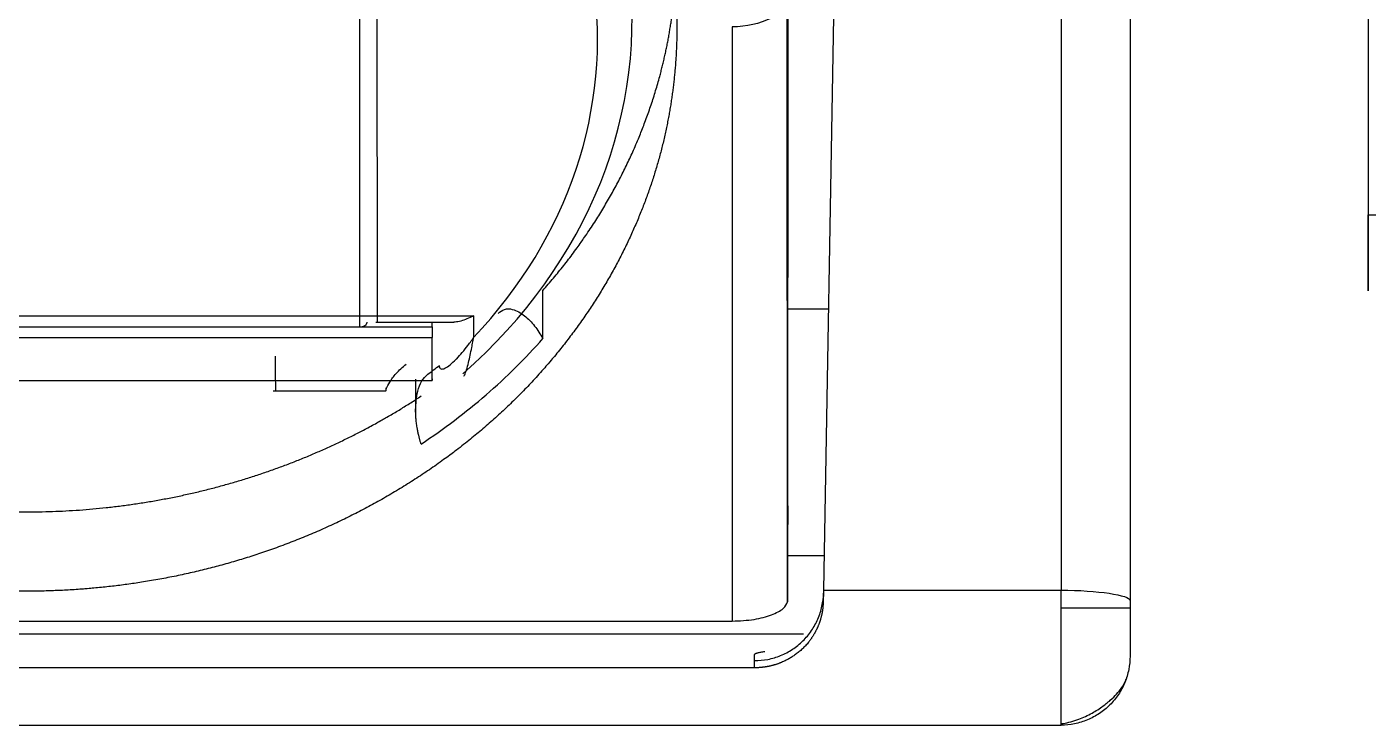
# Model space of a CAD drawing. Header units: millimetres. Extents: x 0 to 2520, y 0 to 1796.
# Drawn here: x 1026.11 to 1045.56, y 524.98 to 535.1 of the extents above; entities that cross this region are included whole.
import ezdxf

# ---------------------------------------------------------------- set-up
doc = ezdxf.new("R2010")
doc.units = ezdxf.units.MM
doc.header["$LTSCALE"] = 50

msp = doc.modelspace()

# ---------------------------------------------------------------- linework, layer by layer
at = {"color": 7, "linetype": 'Continuous'}
for p, q in [((1045.563, 540.683), (1045.563, 531.277)), ((1045.563, 539.846), (1045.563, 532.377)), ((1037.84, 537.03), (1037.663, 526.935)), ((1041.109, 537.03), (1041.109, 526.935)), ((1042.109, 536.9), (1042.109, 526.783)), ((1031.187, 535.77), (1031.188, 530.913)), ((1030.938, 530.753), (1030.937, 535.682)), ((1037.139, 526.767), (1037.137, 535.503)), ((1036.337, 535.103), (1036.339, 526.486)), ((1045.563, 531.277), (1045.563, 532.377)), ((1045.563, 532.377), (1045.563, 532.377)), ((1045.563, 532.377), (1045.765, 532.377)), ((1033.595, 530.584), (1033.595, 531.281)), ((1045.563, 531.277), (1045.563, 531.277)), ((1019.588, 530.913), (1032.588, 530.913)), ((1031.188, 530.913), (1032.588, 530.913)), ((1032.588, 530.913), (1032.588, 530.596)), ((1037.734, 531.009), (1037.145, 531.009)), ((1020.188, 530.754), (1031.988, 530.753)), ((1030.938, 530.753), (1031.988, 530.753)), ((1031.038, 530.822), (1031.038, 530.804)), ((1031.038, 530.822), (1031.038, 530.804)), ((1031.17, 530.822), (1032.303, 530.822)), ((1031.188, 530.822), (1032.303, 530.822)), ((1031.988, 530.753), (1031.988, 530.822)), ((1031.988, 530.753), (1031.988, 530.822)), ((1031.988, 530.753), (1031.988, 530.596)), ((1031.988, 530.753), (1031.988, 530.596)), ((1020.188, 530.596), (1031.988, 530.596)), ((1020.188, 530.596), (1031.988, 530.596)), ((1020.188, 529.977), (1031.988, 529.977)), ((1020.188, 529.977), (1031.988, 529.977)), ((1031.748, 529.996), (1031.747, 529.498)), ((1029.681, 529.826), (1031.317, 529.826)), ((1037.672, 527.431), (1037.143, 527.431)), ((1037.142, 527.086), (1037.142, 527.086)), ((1037.663, 526.935), (1041.109, 526.935)), ((1041.109, 526.677), (1041.109, 526.935)), ((1041.109, 524.977), (1041.109, 526.677)), ((1015.839, 526.486), (1036.339, 526.486)), ((1037.375, 526.297), (1014.843, 526.297)), ((1036.661, 525.809), (1036.663, 525.913)), ((1036.661, 525.809), (1015.557, 525.809)), ((1011.109, 524.977), (1041.109, 524.977))]:
    msp.add_line(p, q, dxfattribs=at)
for centre, major_axis, ratio, start_param, end_param in [((1026.087, 535.203), (-8.8, 0.004), 0.841313, 2.376512, 3.261317), ((1026.087, 535.203), (-8.8, 0.004), 0.841313, 2.376512, 3.261317), ((1026.087, 534.931), (-8.3, 0.004), 0.839824, 2.47102, 3.262902), ((1026.087, 534.931), (-8.3, 0.004), 0.839824, 2.47102, 3.262902), ((1031.188, 531.022), (0, 0.2), 0.00029, 2.146751, 3.142164), ((1030.938, 530.804), (0.1, 0), 0.500683, 4.712054, 6.28285), ((1026.089, 536), (9, -0.005), 0.866027, 5.418177, 5.443324), ((1031.988, 532.003), (0, 2.1), 0.00029, 3.442127, 3.665187), ((1031.988, 532.003), (0, 2.1), 0.00029, 3.442127, 3.665187)]:
    msp.add_ellipse(centre, major_axis=major_axis, ratio=ratio, start_param=start_param, end_param=end_param, dxfattribs=at)
for points, degree, knots in [([(1033.004, 540.678), (1033.553, 540.167), (1033.996, 539.581), (1034.52, 538.887), (1034.873, 538.115), (1035.212, 537.375), (1035.379, 536.592), (1035.537, 535.854), (1035.537, 535.103)], 2, [0, 0, 0, 0.215994, 0.215994, 0.477329, 0.477329, 0.738665, 0.738665, 1, 1, 1]), ([(1035.288, 534.383), (1035.294, 534.406), (1035.307, 534.453), (1035.325, 534.525), (1035.342, 534.596), (1035.359, 534.668), (1035.375, 534.741), (1035.39, 534.814), (1035.405, 534.887), (1035.418, 534.96), (1035.431, 535.034), (1035.443, 535.107), (1035.455, 535.181), (1035.465, 535.255), (1035.474, 535.319), (1035.481, 535.373), (1035.486, 535.416), (1035.491, 535.459), (1035.495, 535.496), (1035.498, 535.52), (1035.498, 535.529)], 3, [0, 0, 0, 0, 0.063586, 0.127179, 0.190784, 0.254405, 0.318047, 0.381713, 0.445408, 0.509137, 0.572903, 0.636711, 0.700565, 0.764469, 0.828428, 0.86563, 0.902717, 0.939689, 0.976549, 1, 1, 1, 1]), ([(1035.537, 535.103), (1035.537, 534.352), (1035.38, 533.613), (1035.213, 532.831), (1034.874, 532.09), (1034.522, 531.319), (1033.998, 530.624), (1033.463, 529.915), (1032.079, 528.717), (1031.26, 528.253), (1030.458, 527.799), (1029.567, 527.493), (1028.713, 527.2), (1027.808, 527.055), (1026.956, 526.919), (1025.222, 526.919), (1024.369, 527.055), (1023.466, 527.2), (1022.61, 527.493), (1021.72, 527.798), (1020.917, 528.253), (1020.099, 528.716), (1018.714, 529.915), (1018.178, 530.624), (1017.654, 531.318), (1017.301, 532.09), (1016.963, 532.83), (1016.795, 533.613), (1016.637, 534.351), (1016.637, 535.103)], 2, [0, 0, 0, 0.0625, 0.0625, 0.125, 0.125, 0.1875, 0.1875, 0.25, 0.3125, 0.3125, 0.375, 0.375, 0.4375, 0.4375, 0.5, 0.5625, 0.5625, 0.625, 0.625, 0.6875, 0.6875, 0.75, 0.8125, 0.8125, 0.875, 0.875, 0.9375, 0.9375, 1, 1, 1]), ([(1032.588, 530.913), (1032.587, 530.912), (1032.585, 530.911), (1032.576, 530.906), (1032.568, 530.902), (1032.5, 530.868), (1032.44, 530.845), (1032.355, 530.825), (1032.328, 530.822), (1032.302, 530.822)], 3, [0, 0, 0, 0, 0.012846, 0.012846, 0.096254, 0.096254, 0.705463, 0.705463, 1, 1, 1, 1]), ([(1032.588, 530.913), (1032.587, 530.912), (1032.585, 530.911), (1032.576, 530.906), (1032.568, 530.902), (1032.5, 530.868), (1032.44, 530.845), (1032.355, 530.825), (1032.328, 530.822), (1032.302, 530.822)], 3, [0, 0, 0, 0, 0.012846, 0.012846, 0.096254, 0.096254, 0.705463, 0.705463, 1, 1, 1, 1]), ([(1032.943, 530.948), (1032.974, 530.971), (1033.044, 531.022), (1033.185, 531.008), (1033.332, 530.922), (1033.478, 530.771), (1033.556, 530.646), (1033.595, 530.584)], 3, [0, 0, 0, 0, 0.109731, 0.248374, 0.500824, 0.750321, 1, 1, 1, 1]), ([(1031.827, 529.053), (1032.159, 529.273), (1032.474, 529.512), (1033.065, 530.023), (1033.341, 530.296), (1033.595, 530.584)], 3, [0, 0, 0, 0, 0.5, 0.5, 1, 1, 1, 1]), ([(1031.988, 529.997), (1031.988, 529.986), (1031.988, 529.97), (1031.988, 529.986), (1031.988, 530.012), (1031.988, 530.039), (1031.988, 530.063), (1031.988, 530.088), (1031.988, 530.117), (1031.988, 530.152), (1031.988, 530.193), (1031.988, 530.24), (1031.988, 530.327), (1031.988, 530.441), (1031.988, 530.546), (1031.988, 530.591), (1031.988, 530.596)], 3, [0, 0, 0, 0, 0.089539, 0.183433, 0.251217, 0.303336, 0.343315, 0.381965, 0.426196, 0.475876, 0.530995, 0.59164, 0.657716, 0.854863, 0.983832, 1, 1, 1, 1]), ([(1031.988, 529.997), (1031.988, 529.986), (1031.988, 529.97), (1031.988, 529.986), (1031.988, 530.012), (1031.988, 530.039), (1031.988, 530.063), (1031.988, 530.088), (1031.988, 530.117), (1031.988, 530.152), (1031.988, 530.193), (1031.988, 530.24), (1031.988, 530.327), (1031.988, 530.441), (1031.988, 530.546), (1031.988, 530.591), (1031.988, 530.596)], 3, [0, 0, 0, 0, 0.089539, 0.183433, 0.251217, 0.303336, 0.343315, 0.381965, 0.426196, 0.475876, 0.530995, 0.59164, 0.657716, 0.854863, 0.983832, 1, 1, 1, 1]), ([(1032.088, 530.188), (1032.089, 530.176), (1032.092, 530.166), (1032.102, 530.15), (1032.109, 530.145), (1032.133, 530.139), (1032.151, 530.143), (1032.218, 530.174), (1032.275, 530.222), (1032.335, 530.283), (1032.34, 530.287), (1032.397, 530.347), (1032.453, 530.413), (1032.523, 530.505), (1032.539, 530.527), (1032.558, 530.554), (1032.561, 530.558), (1032.569, 530.568), (1032.573, 530.575), (1032.58, 530.585), (1032.583, 530.589), (1032.586, 530.593), (1032.587, 530.595), (1032.588, 530.596)], 3, [0, 0, 0, 0, 0.063729, 0.063729, 0.141214, 0.141214, 0.26593, 0.26593, 0.560702, 0.560702, 0.581429, 0.581429, 0.860297, 0.860297, 0.943453, 0.943453, 0.958331, 0.958331, 0.982861, 0.982861, 0.995652, 0.995652, 1, 1, 1, 1]), ([(1032.088, 530.188), (1032.089, 530.176), (1032.092, 530.166), (1032.102, 530.15), (1032.109, 530.145), (1032.133, 530.139), (1032.151, 530.143), (1032.218, 530.174), (1032.275, 530.222), (1032.335, 530.283), (1032.34, 530.287), (1032.397, 530.347), (1032.453, 530.413), (1032.523, 530.505), (1032.539, 530.527), (1032.558, 530.554), (1032.561, 530.558), (1032.569, 530.568), (1032.573, 530.575), (1032.58, 530.585), (1032.583, 530.589), (1032.586, 530.593), (1032.587, 530.595), (1032.588, 530.596)], 3, [0, 0, 0, 0, 0.063729, 0.063729, 0.141214, 0.141214, 0.26593, 0.26593, 0.560702, 0.560702, 0.581429, 0.581429, 0.860297, 0.860297, 0.943453, 0.943453, 0.958331, 0.958331, 0.982861, 0.982861, 0.995652, 0.995652, 1, 1, 1, 1]), ([(1032.447, 530.037), (1032.451, 530.041), (1032.455, 530.048), (1032.476, 530.093), (1032.496, 530.16), (1032.531, 530.301), (1032.547, 530.375), (1032.567, 530.48), (1032.572, 530.507), (1032.578, 530.542), (1032.58, 530.55), (1032.582, 530.564), (1032.584, 530.572), (1032.586, 530.584), (1032.586, 530.588), (1032.587, 530.593), (1032.588, 530.595), (1032.588, 530.596)], 3, [0, 0, 0, 0, 0.103316, 0.103316, 0.490024, 0.490024, 0.811825, 0.811825, 0.921992, 0.921992, 0.949406, 0.949406, 0.979033, 0.979033, 0.994728, 0.994728, 1, 1, 1, 1]), ([(1032.447, 530.037), (1032.451, 530.041), (1032.455, 530.048), (1032.476, 530.093), (1032.496, 530.16), (1032.531, 530.301), (1032.547, 530.375), (1032.567, 530.48), (1032.572, 530.507), (1032.578, 530.542), (1032.58, 530.55), (1032.582, 530.564), (1032.584, 530.572), (1032.586, 530.584), (1032.586, 530.588), (1032.587, 530.593), (1032.588, 530.595), (1032.588, 530.596)], 3, [0, 0, 0, 0, 0.103316, 0.103316, 0.490024, 0.490024, 0.811825, 0.811825, 0.921992, 0.921992, 0.949406, 0.949406, 0.979033, 0.979033, 0.994728, 0.994728, 1, 1, 1, 1]), ([(1029.713, 530.326), (1029.713, 530.277), (1029.713, 530.231), (1029.713, 530.145), (1029.713, 530.105), (1029.713, 530.032), (1029.713, 530), (1029.713, 529.942), (1029.714, 529.917), (1029.714, 529.876), (1029.714, 529.859), (1029.714, 529.836), (1029.714, 529.829), (1029.714, 529.826), (1029.714, 529.826), (1029.714, 529.826)], 3, [0, 0, 0, 0, 0.160047, 0.160047, 0.320093, 0.320093, 0.48014, 0.48014, 0.640187, 0.640187, 0.800233, 0.800233, 0.96028, 0.96028, 1, 1, 1, 1]), ([(1031.317, 529.827), (1031.318, 529.836), (1031.321, 529.853), (1031.365, 529.947), (1031.456, 530.076), (1031.558, 530.167), (1031.609, 530.213)], 3, [0, 0, 0, 0, 0.249052, 0.499037, 0.751707, 1, 1, 1, 1]), ([(1031.747, 529.551), (1031.752, 529.639), (1031.759, 529.775), (1031.823, 529.965), (1031.893, 530.034), (1031.923, 530.065)], 3, [0, 0, 0, 0, 0.498336, 0.777626, 1, 1, 1, 1]), ([(1031.317, 529.868), (1031.317, 529.852), (1031.317, 529.84), (1031.317, 529.827), (1031.317, 529.824), (1031.317, 529.827)], 3, [0, 0, 0, 0, 0.5, 0.5, 1, 1, 1, 1]), ([(1031.827, 529.053), (1031.825, 529.06), (1031.821, 529.073), (1031.816, 529.092), (1031.81, 529.11), (1031.805, 529.128), (1031.801, 529.146), (1031.797, 529.163), (1031.793, 529.18), (1031.789, 529.196), (1031.785, 529.211), (1031.782, 529.226), (1031.779, 529.241), (1031.777, 529.255), (1031.774, 529.269), (1031.772, 529.281), (1031.768, 529.301), (1031.764, 529.328), (1031.76, 529.362), (1031.756, 529.396), (1031.753, 529.428), (1031.75, 529.46), (1031.749, 529.491), (1031.748, 529.522), (1031.748, 529.542), (1031.747, 529.551)], 3, [0, 0, 0, 0, 0.041844, 0.082477, 0.121899, 0.16011, 0.197109, 0.232898, 0.267476, 0.300843, 0.332999, 0.363944, 0.393679, 0.422203, 0.449517, 0.47562, 0.500514, 0.569685, 0.636921, 0.702228, 0.76561, 0.827073, 0.886621, 0.944261, 1, 1, 1, 1]), ([(1037.14, 527.086), (1037.139, 527.086), (1037.139, 527.059), (1037.139, 526.952), (1037.139, 526.872), (1037.139, 526.767)], 3, [0, 0, 0, 0, 0.5, 0.5, 1, 1, 1, 1]), ([(1036.663, 525.913), (1036.728, 525.913), (1036.793, 525.919), (1036.92, 525.944), (1036.982, 525.963), (1037.102, 526.011), (1037.159, 526.042), (1037.267, 526.113), (1037.318, 526.154), (1037.41, 526.244), (1037.452, 526.294), (1037.525, 526.401), (1037.556, 526.457), (1037.608, 526.576), (1037.627, 526.638), (1037.655, 526.764), (1037.662, 526.829), (1037.663, 526.893)], 3, [0, 0, 0, 0, 0.125, 0.125, 0.25, 0.25, 0.375, 0.375, 0.5, 0.5, 0.625, 0.625, 0.75, 0.75, 0.875, 0.875, 1, 1, 1, 1]), ([(1036.339, 526.486), (1036.448, 526.491), (1036.659, 526.501), (1036.921, 526.574), (1037.103, 526.668), (1037.127, 526.733), (1037.139, 526.767)], 3, [0, 0, 0, 0, 0.257475, 0.499632, 0.743768, 1, 1, 1, 1]), ([(1037.654, 526.677), (1037.653, 526.672), (1037.652, 526.662), (1037.65, 526.647), (1037.647, 526.632), (1037.645, 526.616), (1037.642, 526.601), (1037.639, 526.587), (1037.635, 526.572), (1037.632, 526.557), (1037.628, 526.542), (1037.624, 526.528), (1037.62, 526.513), (1037.616, 526.499), (1037.611, 526.484), (1037.606, 526.47), (1037.601, 526.456), (1037.596, 526.442), (1037.591, 526.428), (1037.585, 526.414), (1037.579, 526.4), (1037.573, 526.387), (1037.567, 526.373), (1037.56, 526.359), (1037.553, 526.346), (1037.546, 526.333), (1037.539, 526.319), (1037.532, 526.306), (1037.524, 526.293), (1037.516, 526.28), (1037.508, 526.267), (1037.5, 526.255), (1037.491, 526.242), (1037.483, 526.229), (1037.474, 526.217), (1037.465, 526.205), (1037.445, 526.179), (1037.414, 526.141), (1037.369, 526.094), (1037.321, 526.05), (1037.279, 526.017), (1037.245, 525.992), (1037.221, 525.976), (1037.196, 525.96), (1037.171, 525.945), (1037.146, 525.931), (1037.121, 525.917), (1037.095, 525.905), (1037.069, 525.893), (1037.051, 525.886), (1037.042, 525.882)], 3, [0, 0, 0, 0, 0.01435, 0.028661, 0.042934, 0.057173, 0.071381, 0.085561, 0.099717, 0.113851, 0.127968, 0.142069, 0.156159, 0.170241, 0.184318, 0.198393, 0.212469, 0.22655, 0.240639, 0.254739, 0.268854, 0.282987, 0.29714, 0.311318, 0.325523, 0.339759, 0.354029, 0.368335, 0.382682, 0.397071, 0.411507, 0.425991, 0.440528, 0.45512, 0.469771, 0.484482, 0.499257, 0.561916, 0.624492, 0.68723, 0.750372, 0.778857, 0.807103, 0.835131, 0.862963, 0.890622, 0.918132, 0.945515, 0.972797, 1, 1, 1, 1]), ([(1042.109, 526.677), (1042.109, 526.545), (1042.109, 526.421), (1042.109, 526.287), (1042.109, 526.081), (1042.109, 526.027), (1042.109, 525.977), (1042.109, 525.977)], 2, [0, 0, 0, 0.2502, 0.2502, 0.5004, 0.750599, 0.750599, 1, 1, 1]), ([(1037.042, 525.882), (1037.037, 525.88), (1037.028, 525.877), (1037.014, 525.871), (1036.999, 525.866), (1036.985, 525.861), (1036.971, 525.856), (1036.956, 525.852), (1036.942, 525.848), (1036.927, 525.844), (1036.913, 525.84), (1036.898, 525.836), (1036.884, 525.833), (1036.869, 525.83), (1036.854, 525.827), (1036.84, 525.824), (1036.825, 525.822), (1036.81, 525.82), (1036.796, 525.818), (1036.781, 525.816), (1036.766, 525.814), (1036.751, 525.813), (1036.736, 525.811), (1036.721, 525.811), (1036.706, 525.81), (1036.691, 525.809), (1036.676, 525.809), (1036.666, 525.809), (1036.661, 525.809)], 3, [0, 0, 0, 0, 0.039559, 0.07895, 0.118182, 0.157264, 0.196207, 0.235021, 0.273715, 0.3123, 0.350786, 0.389183, 0.427501, 0.465751, 0.503943, 0.542088, 0.580197, 0.618279, 0.656346, 0.694408, 0.732476, 0.77056, 0.808671, 0.84682, 0.885017, 0.923272, 0.961596, 1, 1, 1, 1]), ([(1042.109, 525.978), (1042.109, 525.912), (1042.103, 525.847), (1042.077, 525.719), (1042.058, 525.656), (1042.008, 525.535), (1041.977, 525.477), (1041.904, 525.368), (1041.862, 525.317), (1041.77, 525.225), (1041.719, 525.183), (1041.61, 525.111), (1041.552, 525.08), (1041.431, 525.03), (1041.368, 525.01), (1041.24, 524.985), (1041.174, 524.978), (1041.109, 524.978)], 3, [0, 0, 0, 0, 0.125, 0.125, 0.25, 0.25, 0.375, 0.375, 0.5, 0.5, 0.625, 0.625, 0.75, 0.75, 0.875, 0.875, 1, 1, 1, 1]), ([(1041.109, 525), (1041.185, 525.008), (1041.326, 525.041), (1041.528, 525.131), (1041.695, 525.235), (1041.825, 525.337), (1041.919, 525.429), (1042.005, 525.535), (1042.042, 525.605), (1042.052, 525.647)], 3, [0, 0, 0, 0, 0.183987, 0.338738, 0.469065, 0.582963, 0.688584, 0.791771, 1, 1, 1, 1])]:
    msp.add_open_spline(points, degree=degree, knots=knots, dxfattribs=at)
for points, degree in [([(1037.144, 538.052), (1037.145, 535.858), (1037.145, 533.664), (1037.145, 531.47)], 3), ([(1037.137, 535.503), (1037.137, 535.293), (1036.756, 535.103), (1036.337, 535.103)], 3), ([(1033.595, 531.281), (1034.203, 531.97), (1035.059, 533.538), (1035.288, 534.383)], 2), ([(1037.144, 528.157), (1037.145, 531.47)], 1), ([(1020.35, 529.75), (1020.964, 529.344), (1022.328, 528.715), (1023.791, 528.286), (1025.316, 528.069), (1026.861, 528.069), (1028.386, 528.286), (1029.85, 528.715), (1031.214, 529.344), (1031.828, 529.75)], 2), ([(1037.144, 528.157), (1037.144, 527.983), (1037.143, 527.673), (1037.143, 527.336), (1037.143, 527.131), (1037.143, 527.086), (1037.142, 527.086)], 3), ([(1037.142, 527.086), (1037.14, 527.086)], 1), ([(1037.663, 526.935), (1037.662, 526.883), (1037.661, 526.831), (1037.66, 526.779)], 3), ([(1041.109, 526.935), (1041.633, 526.935), (1042.109, 526.863), (1042.109, 526.783)], 3), ([(1037.66, 526.779), (1037.658, 526.745), (1037.656, 526.711), (1037.654, 526.677)], 3), ([(1041.109, 526.677), (1041.501, 526.677), (1041.899, 526.677), (1042.109, 526.677), (1042.109, 526.677)], 4), ([(1042.109, 526.783), (1042.109, 526.731), (1042.109, 526.677)], 2), ([(1036.665, 526.002), (1036.663, 526.025), (1036.813, 526.047)], 2), ([(1036.663, 525.913), (1036.665, 526.002)], 1), ([(1042.109, 525.977), (1042.109, 525.978)], 1)]:
    msp.add_open_spline(points, degree=degree, dxfattribs=at)

doc.saveas('drawing.dxf')
